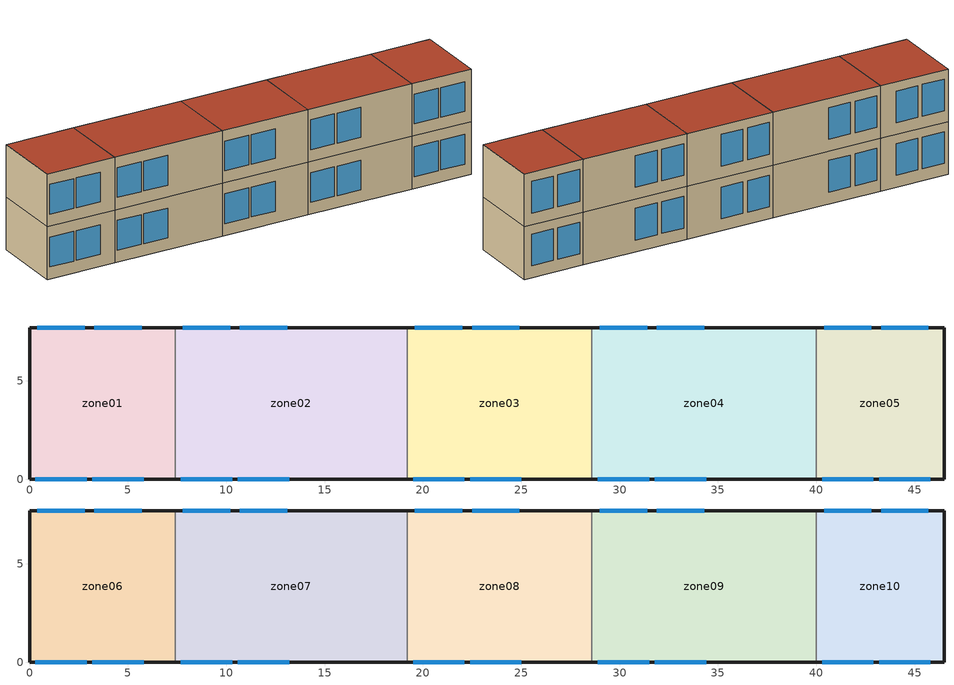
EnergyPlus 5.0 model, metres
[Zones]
zone01
 floor ground (GROUND_FLOOR): 7.4,7.7 7.4,0 0,0 0,7.7 z0
 wall outside (EXT_WALL): 7.4,7.7 0,7.7 0,0 7.4,0 z0:5.5
 wall to zone02 (ADJ_WALL): 7.4,0 7.4,7.7 z0:5.5
 window (EXT_WINDOW1): 0.3,0 2.9,0 / 3.2,0 5.8,0 z1.25:4.35; 2.8,7.7 0.4,7.7 / 5.7,7.7 3.3,7.7 z1.25:4.55
 ceiling to zone06 (ADJ_CEILING): 0,7.7 0,0 7.4,0 7.4,7.7 z5.5
zone02
 floor ground (GROUND_FLOOR): 19.2,7.7 19.2,0 7.4,0 7.4,7.7 z0
 wall outside (EXT_WALL): 19.2,7.7 7.4,7.7 / 7.4,0 19.2,0 z0:5.5
 wall to zone03 (ADJ_WALL): 19.2,0 19.2,7.7 z0:5.5
 wall to zone01 (ADJ_WALL): 7.4,7.7 7.4,0 z0:5.5
 window (EXT_WINDOW1): 7.7,0 10.3,0 / 10.6,0 13.2,0 z1.25:4.35; 10.2,7.7 7.8,7.7 / 13.1,7.7 10.7,7.7 z1.25:4.55
 ceiling to zone07 (ADJ_CEILING): 7.4,7.7 7.4,0 19.2,0 19.2,7.7 z5.5
zone03
 floor ground (GROUND_FLOOR): 28.6,7.7 28.6,0 19.2,0 19.2,7.7 z0
 wall outside (EXT_WALL): 28.6,7.7 19.2,7.7 / 19.2,0 28.6,0 z0:5.5
 wall to zone04 (ADJ_WALL): 28.6,0 28.6,7.7 z0:5.5
 wall to zone02 (ADJ_WALL): 19.2,7.7 19.2,0 z0:5.5
 window (EXT_WINDOW1): 19.5,0 22.1,0 / 22.4,0 25,0 z1.25:4.35; 22,7.7 19.6,7.7 / 24.9,7.7 22.5,7.7 z1.25:4.55
 ceiling to zone08 (ADJ_CEILING): 19.2,7.7 19.2,0 28.6,0 28.6,7.7 z5.5
zone04
 floor ground (GROUND_FLOOR): 40,7.7 40,0 28.6,0 28.6,7.7 z0
 wall outside (EXT_WALL): 40,7.7 28.6,7.7 / 28.6,0 40,0 z0:5.5
 wall to zone05 (ADJ_WALL): 40,0 40,7.7 z0:5.5
 wall to zone03 (ADJ_WALL): 28.6,7.7 28.6,0 z0:5.5
 window (EXT_WINDOW1): 28.9,0 31.5,0 / 31.8,0 34.4,0 z1.25:4.35; 31.4,7.7 29,7.7 / 34.3,7.7 31.9,7.7 z1.25:4.55
 ceiling to zone09 (ADJ_CEILING): 28.6,7.7 28.6,0 40,0 40,7.7 z5.5
zone05
 floor ground (GROUND_FLOOR): 46.5,7.7 46.5,0 40,0 40,7.7 z0
 wall outside (EXT_WALL): 40,0 46.5,0 46.5,7.7 40,7.7 z0:5.5
 wall to zone04 (ADJ_WALL): 40,7.7 40,0 z0:5.5
 window (EXT_WINDOW1): 40.3,0 42.9,0 / 43.2,0 45.8,0 z1.25:4.35; 42.8,7.7 40.4,7.7 / 45.7,7.7 43.3,7.7 z1.25:4.55
 ceiling to zone10 (ADJ_CEILING): 40,7.7 40,0 46.5,0 46.5,7.7 z5.5
zone06
 floor to zone01 (ADJ_CEILING): 7.4,7.7 7.4,0 0,0 0,7.7 z5.5
 wall outside (EXT_WALL): 7.4,7.7 0,7.7 0,0 7.4,0 z5.5:11
 wall to zone07 (ADJ_WALL): 7.4,0 7.4,7.7 z5.5:11
 window (EXT_WINDOW1): 0.3,0 2.9,0 / 3.2,0 5.8,0 z6.75:9.85; 2.8,7.7 0.4,7.7 / 5.7,7.7 3.3,7.7 z6.75:10.05
 roof outside (EXT_ROOF): 0,7.7 0,0 7.4,0 7.4,7.7 z11
zone07
 floor to zone02 (ADJ_CEILING): 19.2,7.7 19.2,0 7.4,0 7.4,7.7 z5.5
 wall outside (EXT_WALL): 19.2,7.7 7.4,7.7 / 7.4,0 19.2,0 z5.5:11
 wall to zone08 (ADJ_WALL): 19.2,0 19.2,7.7 z5.5:11
 wall to zone06 (ADJ_WALL): 7.4,7.7 7.4,0 z5.5:11
 window (EXT_WINDOW1): 7.7,0 10.3,0 / 10.6,0 13.2,0 z6.75:9.85; 10.2,7.7 7.8,7.7 / 13.1,7.7 10.7,7.7 z6.75:10.05
 roof outside (EXT_ROOF): 7.4,7.7 7.4,0 19.2,0 19.2,7.7 z11
zone08
 floor to zone03 (ADJ_CEILING): 28.6,7.7 28.6,0 19.2,0 19.2,7.7 z5.5
 wall outside (EXT_WALL): 28.6,7.7 19.2,7.7 / 19.2,0 28.6,0 z5.5:11
 wall to zone09 (ADJ_WALL): 28.6,0 28.6,7.7 z5.5:11
 wall to zone07 (ADJ_WALL): 19.2,7.7 19.2,0 z5.5:11
 window (EXT_WINDOW1): 19.5,0 22.1,0 / 22.4,0 25,0 z6.75:9.85; 22,7.7 19.6,7.7 / 24.9,7.7 22.5,7.7 z6.75:10.05
 roof outside (EXT_ROOF): 19.2,7.7 19.2,0 28.6,0 28.6,7.7 z11
zone09
 floor to zone04 (ADJ_CEILING): 40,7.7 40,0 28.6,0 28.6,7.7 z5.5
 wall outside (EXT_WALL): 40,7.7 28.6,7.7 / 28.6,0 40,0 z5.5:11
 wall to zone10 (ADJ_WALL): 40,0 40,7.7 z5.5:11
 wall to zone08 (ADJ_WALL): 28.6,7.7 28.6,0 z5.5:11
 window (EXT_WINDOW1): 28.9,0 31.5,0 / 31.8,0 34.4,0 z6.75:9.85; 31.4,7.7 29,7.7 / 34.3,7.7 31.9,7.7 z6.75:10.05
 roof outside (EXT_ROOF): 28.6,7.7 28.6,0 40,0 40,7.7 z11
zone10
 floor to zone05 (ADJ_CEILING): 46.5,7.7 46.5,0 40,0 40,7.7 z5.5
 wall outside (EXT_WALL): 40,0 46.5,0 46.5,7.7 40,7.7 z5.5:11
 wall to zone09 (ADJ_WALL): 40,7.7 40,0 z5.5:11
 window (EXT_WINDOW1): 40.3,0 42.9,0 / 43.2,0 45.8,0 z6.75:9.85; 42.8,7.7 40.4,7.7 / 45.7,7.7 43.3,7.7 z6.75:10.05
 roof outside (EXT_ROOF): 40,7.7 40,0 46.5,0 46.5,7.7 z11
[Building]
TRNSYS18: North Axis {deg}=0; Terrain=City; Loads Convergence Tolerance Value=0; Temperature Convergence Tolerance Value {deltaC}=0; Solar Distribution=FullInteriorAndExterior; Maximum Number of Warmup Days=0
[Site:Location]
not used: Latitude {deg}=0; Longitude {deg}=0; Time Zone {hr}=0; Elevation {m}=0
[Construction]
GROUND_FLOOR; EXT_WALL; EXT_ROOF; ADJ_WALL; ADJ_CEILING; EXT_WINDOW1: 
[WindowProperty:ShadingControl]
ESHADE=0; ISHADE=INPUT 1*MAX_ISHADE : SHADECNTRL=ISHADE_INTERNAL
[SurfaceProperty:OtherSideCoefficients]
BOUNDARY=IDENTICAL; BOUNDARY=INPUT 1*TBOUNDARY; BOUNDARY=INPUT 1*TBOUNDARY_2; BOUNDARY=INPUT 1*TBOUNDARY_3; BOUNDARY=INPUT 1*TGROUND; BOUNDARY=20; BOUNDARY=15
[Zone] Multiplier=1
zone01; zone02; zone03; zone04; zone05; zone06; zone07; zone08; zone09; zone10
